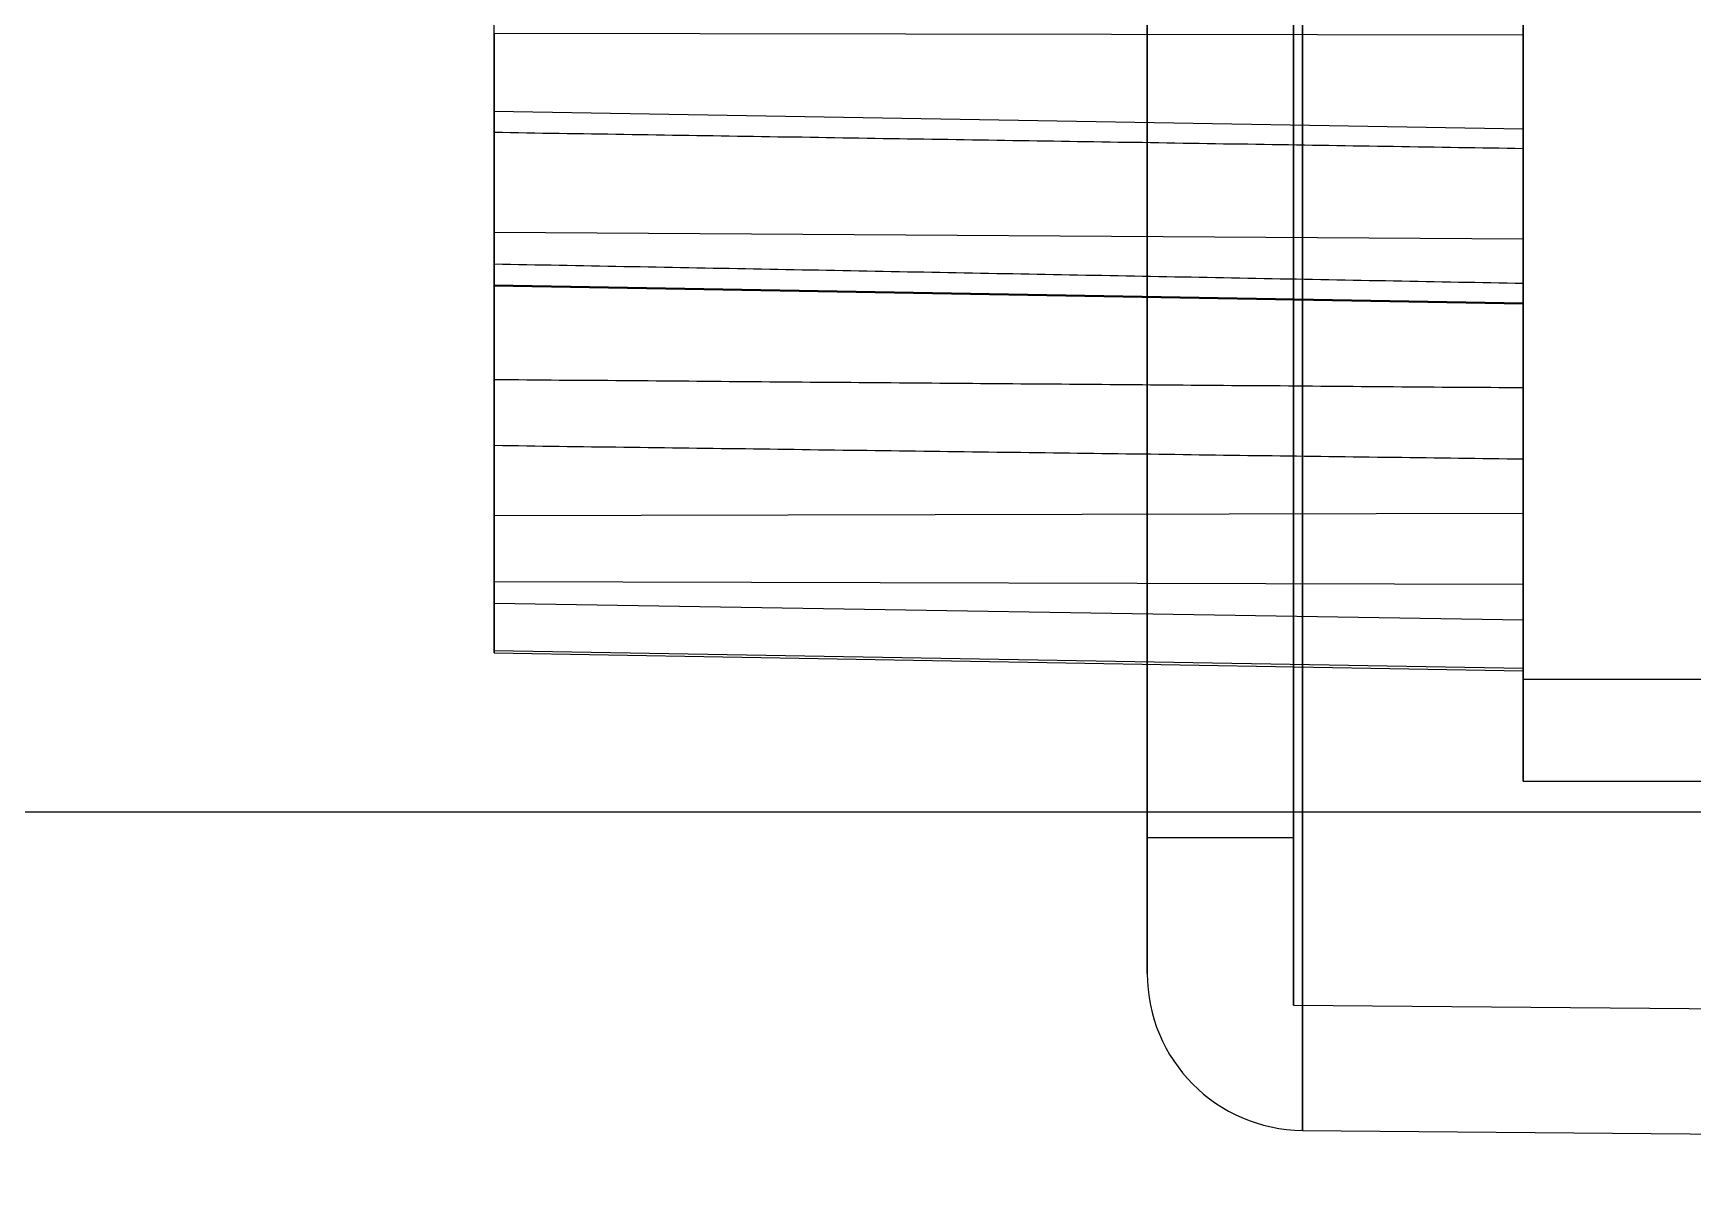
# Model space of a CAD drawing. Extents: x 0 to 702, y -13 to 12.
# Drawn here: x 630.14 to 646.02, y -12.33 to -1.31 of the extents above; entities that cross this region are included whole.
import ezdxf

# ---------------------------------------------------------------- set-up
doc = ezdxf.new("R2010")
doc.units = 0
doc.layers.get('0').update_dxf_attribs({"linetype": 'CONTINUOUS'})

# ---------------------------------------------------------------- blocks, each defined once
blk = doc.blocks.new('*U2')
for p, q in [((634.55, -1.313, 9.486), (644.4, -1.327, 9.315)), ((634.55, -1.313, 9.486), (644.4, -1.327, 9.315)), ((634.55, -2.059, 10.184), (644.4, -2.229, 10.158)), ((634.55, -3.216, 22.035), (644.4, -3.281, 22.194)), ((634.55, -3.216, 22.035), (644.4, -3.281, 22.194)), ((634.55, -3.722, 21.147), (644.4, -3.892, 21.121)), ((634.55, -3.731, 21.27), (644.4, -3.903, 21.27)), ((634.55, -3.731, 21.27), (644.4, -3.903, 21.27)), ((634.55, -5.93, 13.077), (644.4, -5.905, 12.907)), ((634.55, -6.561, 17.236), (644.4, -6.587, 17.406)), ((634.55, -6.768, 13.554), (644.4, -6.928, 13.489)), ((634.55, -6.768, 13.554), (644.4, -6.928, 13.489)), ((634.55, -7.22, 16.532), (644.4, -7.391, 16.546)), ((634.55, -7.22, 16.532), (644.4, -7.391, 16.546)), ((634.55, -7.243, 15.988), (644.4, -7.415, 15.988)), ((634.55, -7.243, 15.988), (644.4, -7.415, 15.988)), ((644.4, -7.494, 11.661), (646.9, -7.494, 11.661)), ((644.4, -8.472, 18.133), (646.9, -8.472, 18.133))]:
    blk.add_line(p, q)
at = {"extrusion": (-0.017452, -0.988538, -0.149961)}
for p, q in [((634.55, -2.059, 10.184), (644.4, -2.229, 10.158)), ((634.55, -2.059, 10.184), (634.55, -2.26, 11.512)), ((644.4, -2.229, 10.158), (644.4, -2.415, 11.383)), ((634.55, -3.521, 19.819), (634.55, -3.722, 21.147)), ((634.55, -3.722, 21.147), (644.4, -3.892, 21.121)), ((644.4, -3.706, 19.896), (644.4, -3.892, 21.121))]:
    blk.add_line(p, q, dxfattribs=at)
at = {"extrusion": (-1, 0, 0)}
for p, q in [((634.55, -2.059, 10.184), (634.55, -2.26, 11.512)), ((644.4, -2.229, 10.158), (644.4, -2.415, 11.383)), ((634.55, -3.521, 19.819), (634.55, -3.722, 21.147)), ((644.4, -3.706, 19.896), (644.4, -3.892, 21.121)), ((634.55, -4.627, 13.275), (634.55, -5.93, 13.077)), ((644.4, -4.705, 13.089), (644.4, -5.905, 12.907)), ((634.55, -6.561, 17.236), (634.55, -5.257, 17.433)), ((644.4, -6.587, 17.406), (644.4, -5.387, 17.588)), ((644.4, -8.472, 18.133), (644.4, -7.494, 11.661))]:
    blk.add_line(p, q, dxfattribs=at)
at = {"extrusion": (-0.017452, 0.149961, -0.988538)}
for p, q in [((634.55, -4.627, 13.275), (634.55, -5.93, 13.077)), ((644.4, -4.705, 13.089), (644.4, -5.905, 12.907)), ((634.55, -5.93, 13.077), (644.4, -5.905, 12.907))]:
    blk.add_line(p, q, dxfattribs=at)
at = {"extrusion": (-0.017452, -0.149961, 0.988538)}
for p, q in [((634.55, -6.561, 17.236), (634.55, -5.257, 17.433)), ((644.4, -6.587, 17.406), (644.4, -5.387, 17.588)), ((634.55, -6.561, 17.236), (644.4, -6.587, 17.406))]:
    blk.add_line(p, q, dxfattribs=at)
at = {"extrusion": (0, -0.988768, -0.149458)}
for p, q in [((644.4, -7.494, 11.661), (646.9, -7.494, 11.661)), ((644.4, -8.472, 18.133), (644.4, -7.494, 11.661)), ((644.4, -8.472, 18.133), (646.9, -8.472, 18.133))]:
    blk.add_line(p, q, dxfattribs=at)
for points in [[(634.55, -2.26, 11.512), (634.628, -2.261, 11.511), (634.705, -2.263, 11.509), (634.783, -2.264, 11.508), (634.86, -2.265, 11.508), (634.938, -2.266, 11.507), (635.015, -2.268, 11.505), (635.093, -2.269, 11.504), (635.17, -2.27, 11.503), (635.248, -2.271, 11.502), (635.326, -2.272, 11.501), (635.403, -2.274, 11.5), (635.481, -2.275, 11.499), (635.558, -2.276, 11.498), (635.636, -2.277, 11.497), (635.713, -2.278, 11.496), (635.791, -2.28, 11.495), (635.869, -2.281, 11.494), (635.946, -2.282, 11.493), (636.024, -2.283, 11.492), (636.101, -2.285, 11.491), (636.179, -2.286, 11.49), (636.256, -2.287, 11.489), (636.334, -2.288, 11.488), (636.411, -2.289, 11.487), (636.489, -2.291, 11.486), (636.567, -2.292, 11.485), (636.644, -2.293, 11.484), (636.722, -2.294, 11.483), (636.799, -2.295, 11.482), (636.877, -2.297, 11.481), (636.954, -2.298, 11.48), (637.032, -2.299, 11.479), (637.109, -2.3, 11.478), (637.187, -2.302, 11.477), (637.265, -2.303, 11.476), (637.342, -2.304, 11.475), (637.42, -2.305, 11.474), (637.497, -2.306, 11.473), (637.575, -2.308, 11.472), (637.652, -2.309, 11.471), (637.73, -2.31, 11.47), (637.807, -2.311, 11.469), (637.885, -2.313, 11.468), (637.963, -2.314, 11.467), (638.04, -2.315, 11.466), (638.118, -2.316, 11.465), (638.195, -2.317, 11.464), (638.273, -2.319, 11.463), (638.35, -2.32, 11.462), (638.428, -2.321, 11.461), (638.506, -2.322, 11.46), (638.583, -2.323, 11.459), (638.661, -2.325, 11.458), (638.738, -2.326, 11.457), (638.816, -2.327, 11.456), (638.893, -2.328, 11.455), (638.971, -2.33, 11.454), (639.048, -2.331, 11.453), (639.126, -2.332, 11.452), (639.204, -2.333, 11.451), (639.281, -2.334, 11.45), (639.359, -2.336, 11.448), (639.436, -2.337, 11.447), (639.514, -2.338, 11.447), (639.591, -2.339, 11.445), (639.669, -2.34, 11.444), (639.746, -2.342, 11.444), (639.824, -2.343, 11.443), (639.902, -2.344, 11.441), (639.979, -2.345, 11.441), (640.057, -2.347, 11.439), (640.134, -2.348, 11.438), (640.212, -2.349, 11.437), (640.289, -2.35, 11.436), (640.367, -2.351, 11.435), (640.444, -2.353, 11.434), (640.522, -2.354, 11.433), (640.6, -2.355, 11.432), (640.677, -2.356, 11.431), (640.755, -2.357, 11.43), (640.832, -2.359, 11.429), (640.91, -2.36, 11.428), (640.987, -2.361, 11.427), (641.065, -2.362, 11.426), (641.143, -2.364, 11.425), (641.22, -2.365, 11.424), (641.298, -2.366, 11.423), (641.375, -2.367, 11.422), (641.453, -2.368, 11.421), (641.53, -2.37, 11.42), (641.608, -2.371, 11.419), (641.685, -2.372, 11.418), (641.763, -2.373, 11.417), (641.841, -2.375, 11.416), (641.918, -2.376, 11.415), (641.996, -2.377, 11.414), (642.073, -2.378, 11.413), (642.151, -2.379, 11.412), (642.228, -2.381, 11.411), (642.306, -2.382, 11.41), (642.383, -2.383, 11.409), (642.461, -2.384, 11.408), (642.539, -2.385, 11.407), (642.616, -2.387, 11.406), (642.694, -2.388, 11.405), (642.771, -2.389, 11.404), (642.849, -2.39, 11.403), (642.926, -2.392, 11.402), (643.004, -2.393, 11.401), (643.081, -2.394, 11.4), (643.159, -2.395, 11.399), (643.237, -2.396, 11.398), (643.314, -2.398, 11.397), (643.392, -2.399, 11.396), (643.469, -2.4, 11.395), (643.547, -2.401, 11.394), (643.624, -2.403, 11.393), (643.702, -2.404, 11.392), (643.78, -2.405, 11.391), (643.857, -2.406, 11.39), (643.935, -2.407, 11.389), (644.012, -2.409, 11.388), (644.09, -2.41, 11.387), (644.167, -2.411, 11.386), (644.245, -2.412, 11.385), (644.322, -2.413, 11.384), (644.4, -2.415, 11.383)], [(634.55, -2.26, 11.512), (634.628, -2.261, 11.511), (634.705, -2.263, 11.509), (634.783, -2.264, 11.508), (634.86, -2.265, 11.508), (634.938, -2.266, 11.507), (635.015, -2.268, 11.505), (635.093, -2.269, 11.504), (635.17, -2.27, 11.503), (635.248, -2.271, 11.502), (635.326, -2.272, 11.501), (635.403, -2.274, 11.5), (635.481, -2.275, 11.499), (635.558, -2.276, 11.498), (635.636, -2.277, 11.497), (635.713, -2.278, 11.496), (635.791, -2.28, 11.495), (635.869, -2.281, 11.494), (635.946, -2.282, 11.493), (636.024, -2.283, 11.492), (636.101, -2.285, 11.491), (636.179, -2.286, 11.49), (636.256, -2.287, 11.489), (636.334, -2.288, 11.488), (636.411, -2.289, 11.487), (636.489, -2.291, 11.486), (636.567, -2.292, 11.485), (636.644, -2.293, 11.484), (636.722, -2.294, 11.483), (636.799, -2.295, 11.482), (636.877, -2.297, 11.481), (636.954, -2.298, 11.48), (637.032, -2.299, 11.479), (637.109, -2.3, 11.478), (637.187, -2.302, 11.477), (637.265, -2.303, 11.476), (637.342, -2.304, 11.475), (637.42, -2.305, 11.474), (637.497, -2.306, 11.473), (637.575, -2.308, 11.472), (637.652, -2.309, 11.471), (637.73, -2.31, 11.47), (637.807, -2.311, 11.469), (637.885, -2.313, 11.468), (637.963, -2.314, 11.467), (638.04, -2.315, 11.466), (638.118, -2.316, 11.465), (638.195, -2.317, 11.464), (638.273, -2.319, 11.463), (638.35, -2.32, 11.462), (638.428, -2.321, 11.461), (638.506, -2.322, 11.46), (638.583, -2.323, 11.459), (638.661, -2.325, 11.458), (638.738, -2.326, 11.457), (638.816, -2.327, 11.456), (638.893, -2.328, 11.455), (638.971, -2.33, 11.454), (639.048, -2.331, 11.453), (639.126, -2.332, 11.452), (639.204, -2.333, 11.451), (639.281, -2.334, 11.45), (639.359, -2.336, 11.448), (639.436, -2.337, 11.447), (639.514, -2.338, 11.447), (639.591, -2.339, 11.445), (639.669, -2.34, 11.444), (639.746, -2.342, 11.444), (639.824, -2.343, 11.443), (639.902, -2.344, 11.441), (639.979, -2.345, 11.441), (640.057, -2.347, 11.439), (640.134, -2.348, 11.438), (640.212, -2.349, 11.437), (640.289, -2.35, 11.436), (640.367, -2.351, 11.435), (640.444, -2.353, 11.434), (640.522, -2.354, 11.433), (640.6, -2.355, 11.432), (640.677, -2.356, 11.431), (640.755, -2.357, 11.43), (640.832, -2.359, 11.429), (640.91, -2.36, 11.428), (640.987, -2.361, 11.427), (641.065, -2.362, 11.426), (641.143, -2.364, 11.425), (641.22, -2.365, 11.424), (641.298, -2.366, 11.423), (641.375, -2.367, 11.422), (641.453, -2.368, 11.421), (641.53, -2.37, 11.42), (641.608, -2.371, 11.419), (641.685, -2.372, 11.418), (641.763, -2.373, 11.417), (641.841, -2.375, 11.416), (641.918, -2.376, 11.415), (641.996, -2.377, 11.414), (642.073, -2.378, 11.413), (642.151, -2.379, 11.412), (642.228, -2.381, 11.411), (642.306, -2.382, 11.41), (642.383, -2.383, 11.409), (642.461, -2.384, 11.408), (642.539, -2.385, 11.407), (642.616, -2.387, 11.406), (642.694, -2.388, 11.405), (642.771, -2.389, 11.404), (642.849, -2.39, 11.403), (642.926, -2.392, 11.402), (643.004, -2.393, 11.401), (643.081, -2.394, 11.4), (643.159, -2.395, 11.399), (643.237, -2.396, 11.398), (643.314, -2.398, 11.397), (643.392, -2.399, 11.396), (643.469, -2.4, 11.395), (643.547, -2.401, 11.394), (643.624, -2.403, 11.393), (643.702, -2.404, 11.392), (643.78, -2.405, 11.391), (643.857, -2.406, 11.39), (643.935, -2.407, 11.389), (644.012, -2.409, 11.388), (644.09, -2.41, 11.387), (644.167, -2.411, 11.386), (644.245, -2.412, 11.385), (644.322, -2.413, 11.384), (644.4, -2.415, 11.383)], [(634.55, -3.521, 19.819), (634.628, -3.522, 19.82), (634.705, -3.523, 19.82), (634.783, -3.525, 19.821), (634.86, -3.526, 19.822), (634.938, -3.528, 19.822), (635.015, -3.529, 19.823), (635.093, -3.531, 19.823), (635.17, -3.532, 19.824), (635.248, -3.534, 19.825), (635.326, -3.535, 19.825), (635.403, -3.537, 19.826), (635.481, -3.538, 19.827), (635.558, -3.54, 19.827), (635.636, -3.541, 19.828), (635.713, -3.542, 19.828), (635.791, -3.544, 19.829), (635.869, -3.545, 19.83), (635.946, -3.547, 19.83), (636.024, -3.548, 19.831), (636.101, -3.55, 19.831), (636.179, -3.551, 19.832), (636.256, -3.553, 19.833), (636.334, -3.554, 19.833), (636.411, -3.556, 19.834), (636.489, -3.557, 19.834), (636.567, -3.559, 19.835), (636.644, -3.56, 19.836), (636.722, -3.561, 19.836), (636.799, -3.563, 19.837), (636.877, -3.564, 19.838), (636.954, -3.566, 19.838), (637.032, -3.567, 19.839), (637.109, -3.569, 19.839), (637.187, -3.57, 19.84), (637.265, -3.572, 19.841), (637.342, -3.573, 19.841), (637.42, -3.575, 19.842), (637.497, -3.576, 19.843), (637.575, -3.578, 19.843), (637.652, -3.579, 19.844), (637.73, -3.58, 19.844), (637.807, -3.582, 19.845), (637.885, -3.583, 19.846), (637.963, -3.585, 19.846), (638.04, -3.586, 19.847), (638.118, -3.588, 19.847), (638.195, -3.589, 19.848), (638.273, -3.591, 19.849), (638.35, -3.592, 19.849), (638.428, -3.594, 19.85), (638.506, -3.595, 19.85), (638.583, -3.597, 19.851), (638.661, -3.598, 19.852), (638.738, -3.599, 19.852), (638.816, -3.601, 19.853), (638.893, -3.602, 19.853), (638.971, -3.604, 19.854), (639.048, -3.605, 19.855), (639.126, -3.607, 19.855), (639.204, -3.608, 19.856), (639.281, -3.61, 19.857), (639.359, -3.611, 19.857), (639.436, -3.613, 19.858), (639.514, -3.614, 19.858), (639.591, -3.616, 19.859), (639.669, -3.617, 19.86), (639.746, -3.618, 19.86), (639.824, -3.62, 19.861), (639.902, -3.621, 19.861), (639.979, -3.623, 19.862), (640.057, -3.624, 19.863), (640.134, -3.626, 19.863), (640.212, -3.627, 19.864), (640.289, -3.629, 19.864), (640.367, -3.63, 19.865), (640.444, -3.632, 19.866), (640.522, -3.633, 19.866), (640.6, -3.635, 19.867), (640.677, -3.636, 19.867), (640.755, -3.637, 19.868), (640.832, -3.639, 19.869), (640.91, -3.64, 19.869), (640.987, -3.642, 19.87), (641.065, -3.643, 19.87), (641.143, -3.645, 19.871), (641.22, -3.646, 19.872), (641.298, -3.648, 19.872), (641.375, -3.649, 19.873), (641.453, -3.651, 19.873), (641.53, -3.652, 19.874), (641.608, -3.654, 19.875), (641.685, -3.655, 19.875), (641.763, -3.656, 19.876), (641.841, -3.658, 19.876), (641.918, -3.659, 19.877), (641.996, -3.661, 19.878), (642.073, -3.662, 19.878), (642.151, -3.664, 19.879), (642.228, -3.665, 19.879), (642.306, -3.667, 19.88), (642.383, -3.668, 19.881), (642.461, -3.67, 19.881), (642.539, -3.671, 19.882), (642.616, -3.673, 19.882), (642.694, -3.674, 19.883), (642.771, -3.675, 19.884), (642.849, -3.677, 19.884), (642.926, -3.678, 19.885), (643.004, -3.68, 19.885), (643.081, -3.681, 19.886), (643.159, -3.683, 19.887), (643.237, -3.684, 19.887), (643.314, -3.686, 19.888), (643.392, -3.687, 19.888), (643.469, -3.689, 19.889), (643.547, -3.69, 19.89), (643.624, -3.692, 19.89), (643.702, -3.693, 19.891), (643.78, -3.694, 19.891), (643.857, -3.696, 19.892), (643.935, -3.697, 19.892), (644.012, -3.699, 19.893), (644.09, -3.7, 19.894), (644.167, -3.702, 19.894), (644.245, -3.703, 19.895), (644.322, -3.705, 19.895), (644.4, -3.706, 19.896)], [(634.55, -3.521, 19.819), (634.628, -3.522, 19.82), (634.705, -3.523, 19.82), (634.783, -3.525, 19.821), (634.86, -3.526, 19.822), (634.938, -3.528, 19.822), (635.015, -3.529, 19.823), (635.093, -3.531, 19.823), (635.17, -3.532, 19.824), (635.248, -3.534, 19.825), (635.326, -3.535, 19.825), (635.403, -3.537, 19.826), (635.481, -3.538, 19.827), (635.558, -3.54, 19.827), (635.636, -3.541, 19.828), (635.713, -3.542, 19.828), (635.791, -3.544, 19.829), (635.869, -3.545, 19.83), (635.946, -3.547, 19.83), (636.024, -3.548, 19.831), (636.101, -3.55, 19.831), (636.179, -3.551, 19.832), (636.256, -3.553, 19.833), (636.334, -3.554, 19.833), (636.411, -3.556, 19.834), (636.489, -3.557, 19.834), (636.567, -3.559, 19.835), (636.644, -3.56, 19.836), (636.722, -3.561, 19.836), (636.799, -3.563, 19.837), (636.877, -3.564, 19.838), (636.954, -3.566, 19.838), (637.032, -3.567, 19.839), (637.109, -3.569, 19.839), (637.187, -3.57, 19.84), (637.265, -3.572, 19.841), (637.342, -3.573, 19.841), (637.42, -3.575, 19.842), (637.497, -3.576, 19.843), (637.575, -3.578, 19.843), (637.652, -3.579, 19.844), (637.73, -3.58, 19.844), (637.807, -3.582, 19.845), (637.885, -3.583, 19.846), (637.963, -3.585, 19.846), (638.04, -3.586, 19.847), (638.118, -3.588, 19.847), (638.195, -3.589, 19.848), (638.273, -3.591, 19.849), (638.35, -3.592, 19.849), (638.428, -3.594, 19.85), (638.506, -3.595, 19.85), (638.583, -3.597, 19.851), (638.661, -3.598, 19.852), (638.738, -3.599, 19.852), (638.816, -3.601, 19.853), (638.893, -3.602, 19.853), (638.971, -3.604, 19.854), (639.048, -3.605, 19.855), (639.126, -3.607, 19.855), (639.204, -3.608, 19.856), (639.281, -3.61, 19.857), (639.359, -3.611, 19.857), (639.436, -3.613, 19.858), (639.514, -3.614, 19.858), (639.591, -3.616, 19.859), (639.669, -3.617, 19.86), (639.746, -3.618, 19.86), (639.824, -3.62, 19.861), (639.902, -3.621, 19.861), (639.979, -3.623, 19.862), (640.057, -3.624, 19.863), (640.134, -3.626, 19.863), (640.212, -3.627, 19.864), (640.289, -3.629, 19.864), (640.367, -3.63, 19.865), (640.444, -3.632, 19.866), (640.522, -3.633, 19.866), (640.6, -3.635, 19.867), (640.677, -3.636, 19.867), (640.755, -3.637, 19.868), (640.832, -3.639, 19.869), (640.91, -3.64, 19.869), (640.987, -3.642, 19.87), (641.065, -3.643, 19.87), (641.143, -3.645, 19.871), (641.22, -3.646, 19.872), (641.298, -3.648, 19.872), (641.375, -3.649, 19.873), (641.453, -3.651, 19.873), (641.53, -3.652, 19.874), (641.608, -3.654, 19.875), (641.685, -3.655, 19.875), (641.763, -3.656, 19.876), (641.841, -3.658, 19.876), (641.918, -3.659, 19.877), (641.996, -3.661, 19.878), (642.073, -3.662, 19.878), (642.151, -3.664, 19.879), (642.228, -3.665, 19.879), (642.306, -3.667, 19.88), (642.383, -3.668, 19.881), (642.461, -3.67, 19.881), (642.539, -3.671, 19.882), (642.616, -3.673, 19.882), (642.694, -3.674, 19.883), (642.771, -3.675, 19.884), (642.849, -3.677, 19.884), (642.926, -3.678, 19.885), (643.004, -3.68, 19.885), (643.081, -3.681, 19.886), (643.159, -3.683, 19.887), (643.237, -3.684, 19.887), (643.314, -3.686, 19.888), (643.392, -3.687, 19.888), (643.469, -3.689, 19.889), (643.547, -3.69, 19.89), (643.624, -3.692, 19.89), (643.702, -3.693, 19.891), (643.78, -3.694, 19.891), (643.857, -3.696, 19.892), (643.935, -3.697, 19.892), (644.012, -3.699, 19.893), (644.09, -3.7, 19.894), (644.167, -3.702, 19.894), (644.245, -3.703, 19.895), (644.322, -3.705, 19.895), (644.4, -3.706, 19.896)], [(634.55, -4.627, 13.275), (634.628, -4.627, 13.273), (634.705, -4.628, 13.272), (634.783, -4.628, 13.271), (634.86, -4.629, 13.269), (634.938, -4.63, 13.268), (635.015, -4.63, 13.266), (635.093, -4.631, 13.265), (635.17, -4.632, 13.263), (635.248, -4.632, 13.262), (635.326, -4.633, 13.26), (635.403, -4.633, 13.259), (635.481, -4.634, 13.257), (635.558, -4.635, 13.256), (635.636, -4.635, 13.254), (635.713, -4.636, 13.253), (635.791, -4.637, 13.252), (635.869, -4.637, 13.25), (635.946, -4.638, 13.248), (636.024, -4.638, 13.247), (636.101, -4.639, 13.246), (636.179, -4.64, 13.244), (636.256, -4.64, 13.243), (636.334, -4.641, 13.241), (636.411, -4.641, 13.24), (636.489, -4.642, 13.238), (636.567, -4.643, 13.237), (636.644, -4.643, 13.235), (636.722, -4.644, 13.234), (636.799, -4.645, 13.232), (636.877, -4.645, 13.231), (636.954, -4.646, 13.229), (637.032, -4.646, 13.228), (637.109, -4.647, 13.227), (637.187, -4.648, 13.225), (637.265, -4.648, 13.224), (637.342, -4.649, 13.222), (637.42, -4.65, 13.221), (637.497, -4.65, 13.219), (637.575, -4.651, 13.218), (637.652, -4.651, 13.216), (637.73, -4.652, 13.215), (637.807, -4.653, 13.213), (637.885, -4.653, 13.212), (637.963, -4.654, 13.21), (638.04, -4.655, 13.209), (638.118, -4.655, 13.208), (638.195, -4.656, 13.206), (638.273, -4.656, 13.205), (638.35, -4.657, 13.203), (638.428, -4.658, 13.202), (638.506, -4.658, 13.2), (638.583, -4.659, 13.199), (638.661, -4.659, 13.197), (638.738, -4.66, 13.196), (638.816, -4.661, 13.194), (638.893, -4.661, 13.193), (638.971, -4.662, 13.191), (639.048, -4.663, 13.19), (639.126, -4.663, 13.188), (639.204, -4.664, 13.187), (639.281, -4.664, 13.186), (639.359, -4.665, 13.184), (639.436, -4.666, 13.183), (639.514, -4.666, 13.181), (639.591, -4.667, 13.18), (639.669, -4.667, 13.178), (639.746, -4.668, 13.177), (639.824, -4.669, 13.175), (639.902, -4.669, 13.174), (639.979, -4.67, 13.172), (640.057, -4.671, 13.171), (640.134, -4.671, 13.169), (640.212, -4.672, 13.168), (640.289, -4.672, 13.167), (640.367, -4.673, 13.165), (640.444, -4.674, 13.164), (640.522, -4.674, 13.162), (640.6, -4.675, 13.161), (640.677, -4.675, 13.159), (640.755, -4.676, 13.158), (640.832, -4.677, 13.156), (640.91, -4.677, 13.155), (640.987, -4.678, 13.153), (641.065, -4.679, 13.152), (641.143, -4.679, 13.15), (641.22, -4.68, 13.149), (641.298, -4.68, 13.148), (641.375, -4.681, 13.146), (641.453, -4.682, 13.145), (641.53, -4.682, 13.143), (641.608, -4.683, 13.142), (641.685, -4.683, 13.14), (641.763, -4.684, 13.139), (641.841, -4.685, 13.137), (641.918, -4.685, 13.136), (641.996, -4.686, 13.134), (642.073, -4.686, 13.133), (642.151, -4.687, 13.132), (642.228, -4.688, 13.13), (642.306, -4.688, 13.129), (642.383, -4.689, 13.127), (642.461, -4.69, 13.126), (642.539, -4.69, 13.124), (642.616, -4.691, 13.123), (642.694, -4.691, 13.121), (642.771, -4.692, 13.12), (642.849, -4.693, 13.118), (642.926, -4.693, 13.117), (643.004, -4.694, 13.115), (643.081, -4.694, 13.114), (643.159, -4.695, 13.113), (643.237, -4.696, 13.111), (643.314, -4.696, 13.11), (643.392, -4.697, 13.108), (643.469, -4.697, 13.107), (643.547, -4.698, 13.105), (643.624, -4.699, 13.104), (643.702, -4.699, 13.102), (643.78, -4.7, 13.101), (643.857, -4.7, 13.099), (643.935, -4.701, 13.098), (644.012, -4.702, 13.096), (644.09, -4.702, 13.095), (644.167, -4.703, 13.094), (644.245, -4.704, 13.092), (644.322, -4.704, 13.091), (644.4, -4.705, 13.089)], [(634.55, -4.627, 13.275), (634.628, -4.627, 13.273), (634.705, -4.628, 13.272), (634.783, -4.628, 13.271), (634.86, -4.629, 13.269), (634.938, -4.63, 13.268), (635.015, -4.63, 13.266), (635.093, -4.631, 13.265), (635.17, -4.632, 13.263), (635.248, -4.632, 13.262), (635.326, -4.633, 13.26), (635.403, -4.633, 13.259), (635.481, -4.634, 13.257), (635.558, -4.635, 13.256), (635.636, -4.635, 13.254), (635.713, -4.636, 13.253), (635.791, -4.637, 13.252), (635.869, -4.637, 13.25), (635.946, -4.638, 13.248), (636.024, -4.638, 13.247), (636.101, -4.639, 13.246), (636.179, -4.64, 13.244), (636.256, -4.64, 13.243), (636.334, -4.641, 13.241), (636.411, -4.641, 13.24), (636.489, -4.642, 13.238), (636.567, -4.643, 13.237), (636.644, -4.643, 13.235), (636.722, -4.644, 13.234), (636.799, -4.645, 13.232), (636.877, -4.645, 13.231), (636.954, -4.646, 13.229), (637.032, -4.646, 13.228), (637.109, -4.647, 13.227), (637.187, -4.648, 13.225), (637.265, -4.648, 13.224), (637.342, -4.649, 13.222), (637.42, -4.65, 13.221), (637.497, -4.65, 13.219), (637.575, -4.651, 13.218), (637.652, -4.651, 13.216), (637.73, -4.652, 13.215), (637.807, -4.653, 13.213), (637.885, -4.653, 13.212), (637.963, -4.654, 13.21), (638.04, -4.655, 13.209), (638.118, -4.655, 13.208), (638.195, -4.656, 13.206), (638.273, -4.656, 13.205), (638.35, -4.657, 13.203), (638.428, -4.658, 13.202), (638.506, -4.658, 13.2), (638.583, -4.659, 13.199), (638.661, -4.659, 13.197), (638.738, -4.66, 13.196), (638.816, -4.661, 13.194), (638.893, -4.661, 13.193), (638.971, -4.662, 13.191), (639.048, -4.663, 13.19), (639.126, -4.663, 13.188), (639.204, -4.664, 13.187), (639.281, -4.664, 13.186), (639.359, -4.665, 13.184), (639.436, -4.666, 13.183), (639.514, -4.666, 13.181), (639.591, -4.667, 13.18), (639.669, -4.667, 13.178), (639.746, -4.668, 13.177), (639.824, -4.669, 13.175), (639.902, -4.669, 13.174), (639.979, -4.67, 13.172), (640.057, -4.671, 13.171), (640.134, -4.671, 13.169), (640.212, -4.672, 13.168), (640.289, -4.672, 13.167), (640.367, -4.673, 13.165), (640.444, -4.674, 13.164), (640.522, -4.674, 13.162), (640.6, -4.675, 13.161), (640.677, -4.675, 13.159), (640.755, -4.676, 13.158), (640.832, -4.677, 13.156), (640.91, -4.677, 13.155), (640.987, -4.678, 13.153), (641.065, -4.679, 13.152), (641.143, -4.679, 13.15), (641.22, -4.68, 13.149), (641.298, -4.68, 13.148), (641.375, -4.681, 13.146), (641.453, -4.682, 13.145), (641.53, -4.682, 13.143), (641.608, -4.683, 13.142), (641.685, -4.683, 13.14), (641.763, -4.684, 13.139), (641.841, -4.685, 13.137), (641.918, -4.685, 13.136), (641.996, -4.686, 13.134), (642.073, -4.686, 13.133), (642.151, -4.687, 13.132), (642.228, -4.688, 13.13), (642.306, -4.688, 13.129), (642.383, -4.689, 13.127), (642.461, -4.69, 13.126), (642.539, -4.69, 13.124), (642.616, -4.691, 13.123), (642.694, -4.691, 13.121), (642.771, -4.692, 13.12), (642.849, -4.693, 13.118), (642.926, -4.693, 13.117), (643.004, -4.694, 13.115), (643.081, -4.694, 13.114), (643.159, -4.695, 13.113), (643.237, -4.696, 13.111), (643.314, -4.696, 13.11), (643.392, -4.697, 13.108), (643.469, -4.697, 13.107), (643.547, -4.698, 13.105), (643.624, -4.699, 13.104), (643.702, -4.699, 13.102), (643.78, -4.7, 13.101), (643.857, -4.7, 13.099), (643.935, -4.701, 13.098), (644.012, -4.702, 13.096), (644.09, -4.702, 13.095), (644.167, -4.703, 13.094), (644.245, -4.704, 13.092), (644.322, -4.704, 13.091), (644.4, -4.705, 13.089)], [(634.55, -5.257, 17.433), (634.628, -5.258, 17.435), (634.705, -5.259, 17.436), (634.783, -5.26, 17.437), (634.86, -5.262, 17.438), (634.938, -5.263, 17.439), (635.015, -5.264, 17.441), (635.093, -5.265, 17.442), (635.17, -5.266, 17.443), (635.248, -5.267, 17.444), (635.326, -5.268, 17.446), (635.403, -5.269, 17.447), (635.481, -5.27, 17.448), (635.558, -5.271, 17.449), (635.636, -5.272, 17.45), (635.713, -5.273, 17.452), (635.791, -5.274, 17.453), (635.869, -5.275, 17.454), (635.946, -5.276, 17.455), (636.024, -5.277, 17.456), (636.101, -5.278, 17.458), (636.179, -5.279, 17.459), (636.256, -5.28, 17.46), (636.334, -5.281, 17.461), (636.411, -5.282, 17.463), (636.489, -5.283, 17.464), (636.567, -5.284, 17.465), (636.644, -5.285, 17.466), (636.722, -5.286, 17.467), (636.799, -5.287, 17.469), (636.877, -5.288, 17.47), (636.954, -5.289, 17.471), (637.032, -5.29, 17.472), (637.109, -5.291, 17.474), (637.187, -5.292, 17.475), (637.265, -5.293, 17.476), (637.342, -5.294, 17.477), (637.42, -5.295, 17.478), (637.497, -5.296, 17.48), (637.575, -5.298, 17.481), (637.652, -5.299, 17.482), (637.73, -5.3, 17.483), (637.807, -5.301, 17.484), (637.885, -5.302, 17.486), (637.963, -5.303, 17.487), (638.04, -5.304, 17.488), (638.118, -5.305, 17.489), (638.195, -5.306, 17.491), (638.273, -5.307, 17.492), (638.35, -5.308, 17.493), (638.428, -5.309, 17.494), (638.506, -5.31, 17.495), (638.583, -5.311, 17.497), (638.661, -5.312, 17.498), (638.738, -5.313, 17.499), (638.816, -5.314, 17.5), (638.893, -5.315, 17.501), (638.971, -5.316, 17.503), (639.048, -5.317, 17.504), (639.126, -5.318, 17.505), (639.204, -5.319, 17.506), (639.281, -5.32, 17.508), (639.359, -5.321, 17.509), (639.436, -5.322, 17.51), (639.514, -5.323, 17.511), (639.591, -5.324, 17.512), (639.669, -5.325, 17.514), (639.746, -5.326, 17.515), (639.824, -5.327, 17.516), (639.902, -5.328, 17.517), (639.979, -5.329, 17.518), (640.057, -5.33, 17.52), (640.134, -5.331, 17.521), (640.212, -5.332, 17.522), (640.289, -5.333, 17.523), (640.367, -5.334, 17.524), (640.444, -5.335, 17.526), (640.522, -5.336, 17.527), (640.6, -5.337, 17.528), (640.677, -5.338, 17.529), (640.755, -5.339, 17.53), (640.832, -5.34, 17.532), (640.91, -5.341, 17.533), (640.987, -5.342, 17.534), (641.065, -5.343, 17.535), (641.143, -5.345, 17.537), (641.22, -5.346, 17.538), (641.298, -5.347, 17.539), (641.375, -5.348, 17.54), (641.453, -5.349, 17.541), (641.53, -5.35, 17.543), (641.608, -5.351, 17.544), (641.685, -5.352, 17.545), (641.763, -5.353, 17.546), (641.841, -5.354, 17.548), (641.918, -5.355, 17.549), (641.996, -5.356, 17.55), (642.073, -5.357, 17.551), (642.151, -5.358, 17.552), (642.228, -5.359, 17.554), (642.306, -5.36, 17.555), (642.383, -5.361, 17.556), (642.461, -5.362, 17.557), (642.539, -5.363, 17.558), (642.616, -5.364, 17.56), (642.694, -5.365, 17.561), (642.771, -5.366, 17.562), (642.849, -5.367, 17.563), (642.926, -5.368, 17.565), (643.004, -5.369, 17.566), (643.081, -5.37, 17.567), (643.159, -5.371, 17.568), (643.237, -5.372, 17.569), (643.314, -5.373, 17.571), (643.392, -5.374, 17.572), (643.469, -5.375, 17.573), (643.547, -5.376, 17.574), (643.624, -5.377, 17.576), (643.702, -5.378, 17.577), (643.78, -5.379, 17.578), (643.857, -5.38, 17.579), (643.935, -5.381, 17.58), (644.012, -5.382, 17.582), (644.09, -5.383, 17.583), (644.167, -5.384, 17.584), (644.245, -5.385, 17.585), (644.322, -5.386, 17.586), (644.4, -5.387, 17.588)], [(634.55, -5.257, 17.433), (634.628, -5.258, 17.435), (634.705, -5.259, 17.436), (634.783, -5.26, 17.437), (634.86, -5.262, 17.438), (634.938, -5.263, 17.439), (635.015, -5.264, 17.441), (635.093, -5.265, 17.442), (635.17, -5.266, 17.443), (635.248, -5.267, 17.444), (635.326, -5.268, 17.446), (635.403, -5.269, 17.447), (635.481, -5.27, 17.448), (635.558, -5.271, 17.449), (635.636, -5.272, 17.45), (635.713, -5.273, 17.452), (635.791, -5.274, 17.453), (635.869, -5.275, 17.454), (635.946, -5.276, 17.455), (636.024, -5.277, 17.456), (636.101, -5.278, 17.458), (636.179, -5.279, 17.459), (636.256, -5.28, 17.46), (636.334, -5.281, 17.461), (636.411, -5.282, 17.463), (636.489, -5.283, 17.464), (636.567, -5.284, 17.465), (636.644, -5.285, 17.466), (636.722, -5.286, 17.467), (636.799, -5.287, 17.469), (636.877, -5.288, 17.47), (636.954, -5.289, 17.471), (637.032, -5.29, 17.472), (637.109, -5.291, 17.474), (637.187, -5.292, 17.475), (637.265, -5.293, 17.476), (637.342, -5.294, 17.477), (637.42, -5.295, 17.478), (637.497, -5.296, 17.48), (637.575, -5.298, 17.481), (637.652, -5.299, 17.482), (637.73, -5.3, 17.483), (637.807, -5.301, 17.484), (637.885, -5.302, 17.486), (637.963, -5.303, 17.487), (638.04, -5.304, 17.488), (638.118, -5.305, 17.489), (638.195, -5.306, 17.491), (638.273, -5.307, 17.492), (638.35, -5.308, 17.493), (638.428, -5.309, 17.494), (638.506, -5.31, 17.495), (638.583, -5.311, 17.497), (638.661, -5.312, 17.498), (638.738, -5.313, 17.499), (638.816, -5.314, 17.5), (638.893, -5.315, 17.501), (638.971, -5.316, 17.503), (639.048, -5.317, 17.504), (639.126, -5.318, 17.505), (639.204, -5.319, 17.506), (639.281, -5.32, 17.508), (639.359, -5.321, 17.509), (639.436, -5.322, 17.51), (639.514, -5.323, 17.511), (639.591, -5.324, 17.512), (639.669, -5.325, 17.514), (639.746, -5.326, 17.515), (639.824, -5.327, 17.516), (639.902, -5.328, 17.517), (639.979, -5.329, 17.518), (640.057, -5.33, 17.52), (640.134, -5.331, 17.521), (640.212, -5.332, 17.522), (640.289, -5.333, 17.523), (640.367, -5.334, 17.524), (640.444, -5.335, 17.526), (640.522, -5.336, 17.527), (640.6, -5.337, 17.528), (640.677, -5.338, 17.529), (640.755, -5.339, 17.53), (640.832, -5.34, 17.532), (640.91, -5.341, 17.533), (640.987, -5.342, 17.534), (641.065, -5.343, 17.535), (641.143, -5.345, 17.537), (641.22, -5.346, 17.538), (641.298, -5.347, 17.539), (641.375, -5.348, 17.54), (641.453, -5.349, 17.541), (641.53, -5.35, 17.543), (641.608, -5.351, 17.544), (641.685, -5.352, 17.545), (641.763, -5.353, 17.546), (641.841, -5.354, 17.548), (641.918, -5.355, 17.549), (641.996, -5.356, 17.55), (642.073, -5.357, 17.551), (642.151, -5.358, 17.552), (642.228, -5.359, 17.554), (642.306, -5.36, 17.555), (642.383, -5.361, 17.556), (642.461, -5.362, 17.557), (642.539, -5.363, 17.558), (642.616, -5.364, 17.56), (642.694, -5.365, 17.561), (642.771, -5.366, 17.562), (642.849, -5.367, 17.563), (642.926, -5.368, 17.565), (643.004, -5.369, 17.566), (643.081, -5.37, 17.567), (643.159, -5.371, 17.568), (643.237, -5.372, 17.569), (643.314, -5.373, 17.571), (643.392, -5.374, 17.572), (643.469, -5.375, 17.573), (643.547, -5.376, 17.574), (643.624, -5.377, 17.576), (643.702, -5.378, 17.577), (643.78, -5.379, 17.578), (643.857, -5.38, 17.579), (643.935, -5.381, 17.58), (644.012, -5.382, 17.582), (644.09, -5.383, 17.583), (644.167, -5.384, 17.584), (644.245, -5.385, 17.585), (644.322, -5.386, 17.586), (644.4, -5.387, 17.588)]]:
    blk.add_polyline3d(points)
at = {"extrusion": (-1, 0, 0)}
for centre, radius, start, end in [((0.765, 15.988, -644.4), 8, 195.5513, 327.2576), ((0.765, 15.988, -644.4), 8, 15.5513, 147.2576), ((0.765, 15.988, -644.4), 6.697, 247.9323, 274.8157), ((0.765, 15.988, -644.4), 6.697, 247.9323, 274.8157), ((0.765, 15.988, -634.55), 6.525, 67.9323, 94.8157), ((0.765, 15.988, -634.55), 6.525, 67.9323, 94.8157), ((0.765, 15.988, -644.4), 6.697, 67.9323, 94.8157), ((0.765, 15.988, -644.4), 6.697, 67.9323, 94.8157), ((1.243, 10.308, -634.55), 0.825, 274.8157, 351.374), ((1.243, 10.308, -634.55), 0.825, 274.8157, 351.374), ((1.243, 10.308, -644.4), 0.997, 274.8157, 351.374), ((1.243, 10.308, -644.4), 0.997, 274.8157, 351.374), ((0.765, 15.988, -634.55), 4.719, 288.4746, 324.9114), ((0.765, 15.988, -634.55), 4.719, 288.4746, 324.9114), ((0.765, 15.988, -644.4), 4.891, 289.7132, 323.6573), ((0.765, 15.988, -644.4), 4.891, 289.7132, 323.6573), ((2.906, 21.27, -634.55), 0.825, 0, 67.9323), ((2.906, 21.27, -634.55), 0.825, 0, 67.9323), ((2.906, 21.27, -644.4), 0.997, 0, 67.9323), ((2.906, 21.27, -644.4), 0.997, 0, 67.9323), ((0.765, 15.988, -634.55), 4.719, 17.8366, 54.2734), ((0.765, 15.988, -634.55), 4.719, 17.8366, 54.2734), ((2.906, 21.27, -634.55), 0.825, 351.374, 360), ((2.906, 21.27, -634.55), 0.825, 351.374, 360), ((0.765, 15.988, -644.4), 4.891, 19.0907, 53.0347), ((0.765, 15.988, -644.4), 4.891, 19.0907, 53.0347), ((2.906, 21.27, -644.4), 0.997, 351.374, 0), ((2.906, 21.27, -644.4), 0.997, 351.374, 0), ((6.047, 13.846, -634.55), 0.778, 261.374, 337.9323), ((6.047, 13.846, -634.55), 0.778, 261.374, 337.9323), ((6.047, 13.846, -644.4), 0.95, 261.374, 337.9323), ((6.047, 13.846, -644.4), 0.95, 261.374, 337.9323), ((6.445, 16.466, -634.55), 0.778, 4.8157, 81.374), ((6.445, 16.466, -634.55), 0.778, 4.8157, 81.374), ((6.445, 16.466, -644.4), 0.95, 4.8157, 81.374), ((6.445, 16.466, -644.4), 0.95, 4.8157, 81.374), ((0.765, 15.988, -634.55), 6.478, 337.9323, 0), ((0.765, 15.988, -634.55), 6.478, 337.9323, 0), ((0.765, 15.988, -644.4), 6.65, 337.9323, 0), ((0.765, 15.988, -644.4), 6.65, 337.9323, 0), ((0.765, 15.988, -634.55), 6.478, 0, 4.8157), ((0.765, 15.988, -634.55), 6.478, 0, 4.8157), ((0.765, 15.988, -644.4), 6.65, 0, 4.8157), ((0.765, 15.988, -644.4), 6.65, 0, 4.8157)]:
    blk.add_arc(centre, radius, start, end, dxfattribs=at)
at = {"extrusion": (1, 0, 0)}
for start, end in [(212.7424, 344.4487), (32.7424, 164.4487)]:
    blk.add_arc((-0.765, 15.988, 644.4), 8, start, end, dxfattribs=at)
blk = doc.blocks.new('*U4')
for p, q in [((642.2, -9.014738, 15.987856), (640.8, -9.014738, 15.987856)), ((642.2, -9.014738, 15.987856), (640.8, -9.014738, 15.987856)), ((642.2, -10.614738, 15.987856), (692.480303, -11.053528, 15.987856)), ((642.2, -10.614738, 15.987856), (692.480303, -11.053528, 15.987856)), ((642.28691, -11.81363, 15.987856), (702, -12.334738, 15.987856)), ((642.28691, -11.81363, 15.987856), (702, -12.334738, 15.987856))]:
    blk.add_line(p, q)
at = {"extrusion": (1, 0, 0)}
for centre, radius, start, end in [((-0.764738, 15.987856, 642.28691), 11.048892, 0, 180), ((-0.764738, 15.987856, 642.28691), 11.048892, 0, 180), ((-0.764738, 15.987856, 642.28691), 11.048892, 180, 0), ((-0.764738, 15.987856, 642.28691), 11.048892, 180, 0), ((-0.764738, 15.987856, 642.2), 9.85, 0, 180), ((-0.764738, 15.987856, 642.2), 9.85, 180, 0), ((-0.764738, 15.987856, 642.2), 8.25, 180, 0), ((-0.764738, 15.987856, 642.2), 8.25, 0, 180), ((-0.764738, 15.987856, 642.2), 8.25, 180, 0), ((-0.764738, 15.987856, 642.2), 8.25, 0, 180)]:
    blk.add_arc(centre, radius, start, end, dxfattribs=at)
at = {"extrusion": (-1, 0, 0)}
for centre, radius, start, end in [((0.764738, 15.987856, -642.2), 9.85, 0, 180), ((0.764738, 15.987856, -642.2), 9.85, 180, 0), ((0.764738, 15.987856, -640.8), 9.548949, 0, 180), ((0.764738, 15.987856, -640.8), 9.548949, 180, 0), ((0.764738, 15.987856, -640.8), 9.548949, 0, 180), ((0.764738, 15.987856, -640.8), 9.548949, 180, 0), ((0.764738, 15.987856, -640.8), 8.25, 180, 0), ((0.764738, 15.987856, -640.8), 8.25, 0, 180), ((0.764738, 15.987856, -640.8), 8.25, 180, 0), ((0.764738, 15.987856, -640.8), 8.25, 0, 180)]:
    blk.add_arc(centre, radius, start, end, dxfattribs=at)
blk.add_arc((642.3, -10.313687, 15.987856), 1.5, 180, 269.5)
blk.add_arc((642.3, -10.313687, 15.987856), 1.5, 180, 269.5)
blk = doc.blocks.new('*U6')
blk.add_line((9.451, -8.765, 15.988), (650.451, -8.765, 15.988))
blk.add_line((9.451, -8.765, 15.988), (650.451, -8.765, 15.988))

msp = doc.modelspace()

# ---------------------------------------------------------------- block references
for name in ['*U4', '*U6', '*U2']:
    msp.add_blockref(name, (0, 0))

doc.saveas('drawing.dxf')
